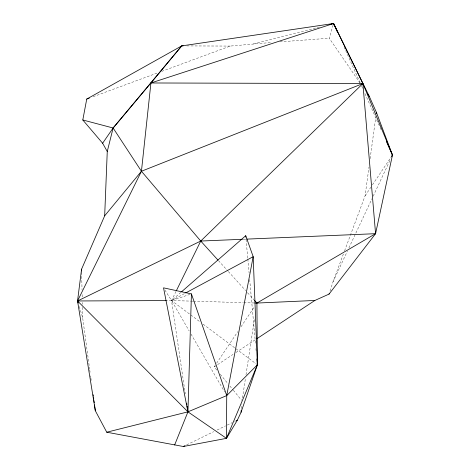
<?xml version="1.0" encoding="UTF-8"?>
<svg xmlns="http://www.w3.org/2000/svg" width="470" height="470" viewBox="0 0 470 470"><rect width="100%" height="100%" fill="white"/><g stroke="black" fill="none" stroke-linecap="round" stroke-linejoin="round"><path stroke-width="0.35" stroke-dasharray="2.35 1.76" d="M241.368 408.683L241.733 404.4M344.563 250.851L365.102 195.779L368.991 167.108M370.137 158.637L375.7 117.582M242.473 397.931L245.452 378.379M246.004 374.755L254.599 318.266M360.079 83.067L329.253 38.24L333.171 24.904M330.034 291.012L333.042 281.742L343.558 253.536M333.042 281.742L347.348 251.233M348.904 247.919L371.923 198.839M373.168 196.184L390.588 159.042M176.027 291.394L171.532 300.553L185.274 393.772M216.787 370.049L214.179 366.864L214.99 365.648M216.617 363.216L237.785 331.62M241.04 326.756L254.47 306.704M365.102 195.779L370.818 187.272M372.452 184.839L391.228 156.886M180.874 292.387L171.532 300.553L167.126 300.571M214.179 366.864L233.055 354.415M235.917 352.529L255.363 339.704M184.387 293.644L171.532 300.553L165.058 290.26M186.684 444.849L213.721 431.666M217.099 430.015L225.553 425.896M227.239 425.074L232.309 422.601M234.565 421.502L235.687 420.95M93.142 96.708L157.203 73.044M161.686 71.387L230.23 46.072L271.108 42.511M190.056 294.361L171.532 300.553L189.193 330.962M253.53 43.798L320.828 26.731M279.897 41.865L329.253 38.24M243.172 239.259L246.098 239.136M186.79 45.913L230.23 46.072M192.694 301.17L171.532 300.553L199.568 321.527M193.423 301.194L243.049 302.651M243.777 302.674L253.994 302.974M203.075 324.147L257.396 364.791M218.48 260.627L227.844 270.967M228.338 271.507L245.581 290.548M247.549 292.722L253.959 299.795M220.271 374.296L228.109 383.849M229.848 385.97L232.897 389.683M233.332 390.218L241.598 400.299M191.037 334.129L224.525 391.786M344.04 46.877L360.179 82.937M361.677 86.274L362.57 88.278M364.961 93.624L381.399 130.355M79.242 306.516L82.644 317.626L89.676 369.279M89.776 370.007L90.076 372.193M90.569 375.83L90.769 377.281M90.869 378.009L91.262 380.923M246.051 239.359L247.766 258.318M247.831 259.046L249.082 272.906M249.682 279.468L255.551 344.369M255.944 348.746L256.144 350.937M81.639 272.218L82.027 289.773M82.133 294.62L82.197 297.645M82.309 302.486L82.35 304.302M82.415 307.333L82.644 317.626"/><path stroke-width="0.7" d="M257.084 338.57L314.859 300.465L329.029 294.108L375.577 233.684L392.456 155.065L362.893 83.566L141.435 171.25L104.675 215.806L81.569 269.187L77.544 300.964L95.328 410.751L106.749 432.212L183.306 446.5L226.47 438.346L226.734 395.587L253.183 256.673L245.722 235.711L181.42 291.905M254.446 300.342L256.914 303.062L257.396 364.791L241.069 412.255L237.379 420.127L226.47 438.346L187.941 411.843L163.531 287.84L191.425 293.903L187.941 411.843L174.64 444.984M104.675 215.806L107.26 151.481L113.117 127.999L181.72 45.896L333.582 23.5L369.402 96.62L376.411 112.371L392.456 155.065L391.833 156.393M241.069 412.255L241.251 410.11M183.171 45.901L181.72 45.896L150.929 82.973L141.435 171.25L77.544 300.964L78.185 303.05M376.235 113.675L376.411 112.371M107.26 151.481L102.63 143.233L82.796 119.979L86.739 99.07L181.72 45.896M329.029 294.108L329.282 293.333M226.47 438.346L257.396 364.791L253.183 256.673L185.674 292.951M176.344 290.742L200.743 241.045L362.893 83.566L333.582 23.5L330.751 24.217M391.639 156.281L392.456 155.065L386.475 141.705M102.63 143.233L113.117 127.999L150.929 82.973L333.582 23.5L337.466 32.183M106.749 432.212L187.941 411.843L226.734 395.587L257.396 364.791L256.867 358.957M254.722 302.997L256.914 303.062L375.577 233.684L362.893 83.566L150.929 82.973M183.306 446.5L184.992 445.678M236.251 420.673L237.379 420.127M187.089 406.062L187.941 411.843L77.544 300.964L200.743 241.045L242.444 239.289M86.739 99.07L89.3 98.124M256.914 303.062L314.859 300.465M246.832 239.107L375.577 233.684M77.544 300.964L166.392 300.577M82.796 119.979L113.117 127.999L141.435 171.25L200.743 241.045L217.992 260.086M367.252 93.489L369.402 96.62M191.425 293.903L226.734 395.587M186.661 403.172L186.872 404.617M93.148 394.747L93.342 396.198M93.542 397.655L93.742 399.112M93.935 400.563L94.235 402.749M94.535 404.929L95.328 410.751M245.722 235.711L245.851 237.168M81.569 269.187L81.61 271.008"/></g></svg>
